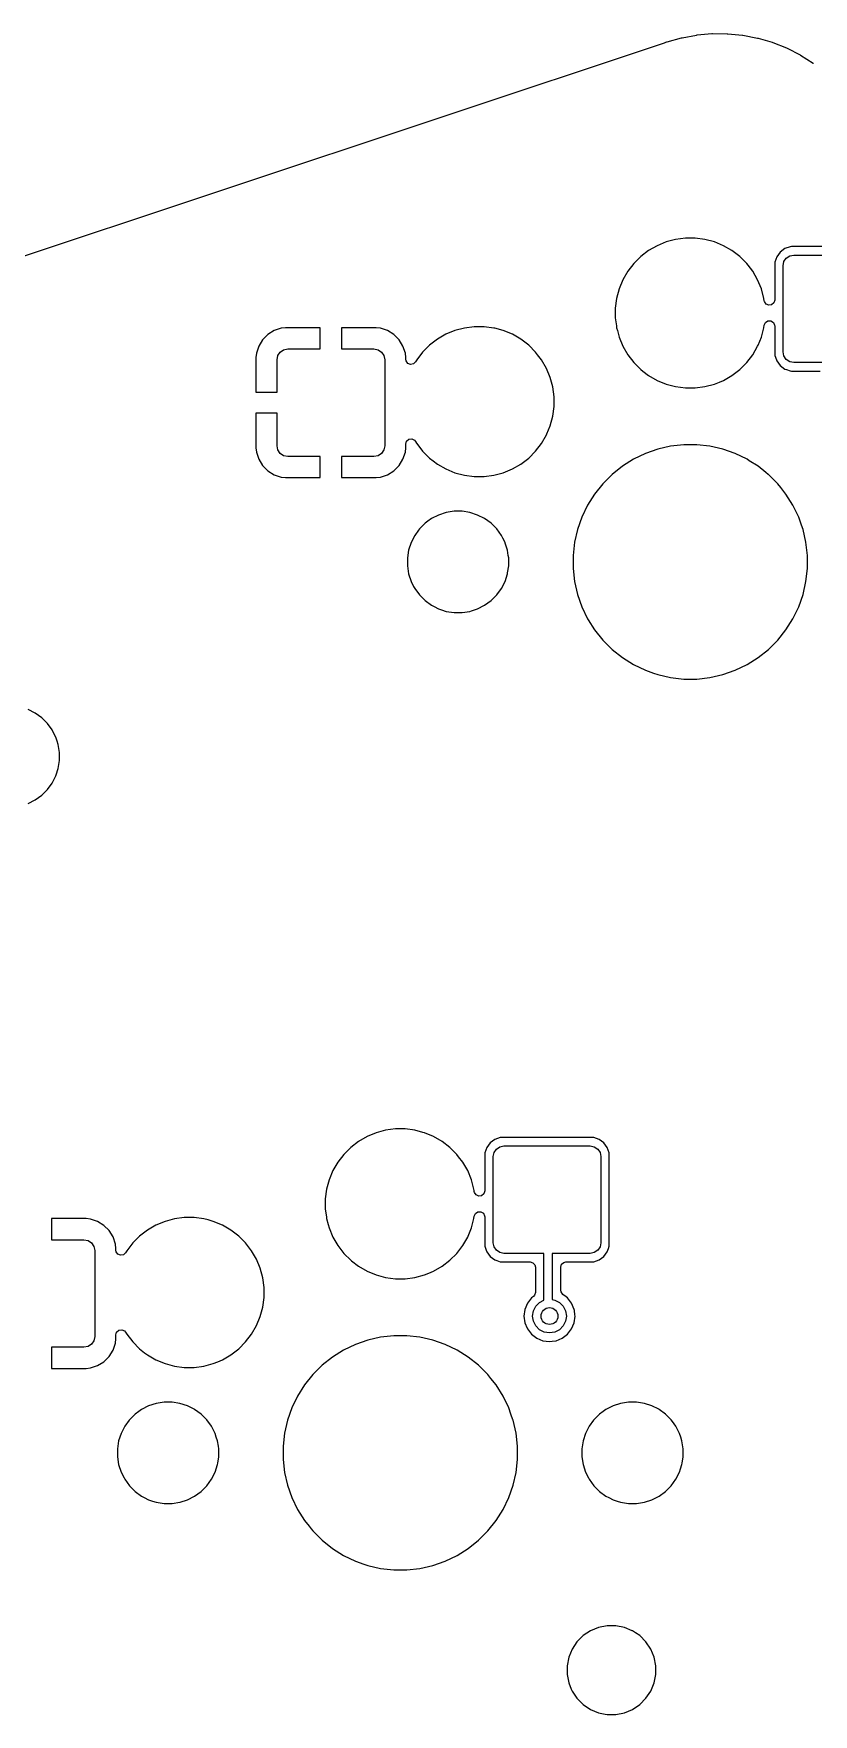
# Model space of a CAD drawing. Extents: x 51 to 261, y -150 to -32.
# Drawn here: x 180.44 to 198.91, y -72.05 to -32.21 of the extents above; entities that cross this region are included whole.
import ezdxf

# ---------------------------------------------------------------- set-up
doc = ezdxf.new("R2010")
doc.units = 0
doc.layers.add('BLACK', color=7, linetype='CONTINUOUS')

msp = doc.modelspace()

# ---------------------------------------------------------------- linework, layer by layer
at = {"layer": 'BLACK', "linetype": 'CONTINUOUS'}
for p, q in [((195.797893, -32.311111), (196.143761, -32.247454)), ((196.143761, -32.247454), (196.155164, -32.2459)), ((196.155164, -32.2459), (196.50542, -32.2147)), ((196.50542, -32.2147), (196.516957, -32.214213)), ((196.516957, -32.214213), (196.868605, -32.215736)), ((196.868605, -32.215736), (196.880099, -32.216322)), ((196.880099, -32.216322), (197.230082, -32.250555)), ((197.230082, -32.250555), (197.241484, -32.252209)), ((197.241484, -32.252209), (197.58678, -32.318858)), ((176.513513, -38.720572), (195.383748, -32.430494)), ((195.383748, -32.430494), (195.383751, -32.430494)), ((195.383751, -32.430494), (195.417164, -32.419356)), ((195.417164, -32.419356), (195.417165, -32.419357)), ((195.417165, -32.419357), (195.440016, -32.411739)), ((195.440016, -32.411739), (195.445471, -32.410061)), ((195.445471, -32.410061), (195.786683, -32.31372)), ((195.786683, -32.31372), (195.797893, -32.311111)), ((197.58678, -32.318858), (197.597966, -32.321564)), ((197.597966, -32.321564), (197.935547, -32.420047)), ((197.935547, -32.420047), (197.94645, -32.423786)), ((197.94645, -32.423786), (198.273402, -32.553248)), ((198.273402, -32.553248), (198.283916, -32.55799)), ((198.283916, -32.55799), (198.592833, -32.714986)), ((198.592833, -32.714986), (198.597384, -32.717299)), ((198.597384, -32.717299), (198.607425, -32.723005)), ((198.607425, -32.723005), (198.904713, -32.910789)), ((198.904713, -32.910789), (198.91418, -32.917405)), ((195.004121, -37.357502), (194.819482, -37.49918)), ((195.004137, -37.357491), (195.004121, -37.357502)), ((195.205685, -37.241126), (195.004137, -37.357491)), ((195.205701, -37.241118), (195.205685, -37.241126)), ((195.420714, -37.152058), (195.205701, -37.241118)), ((195.645539, -37.091816), (195.420714, -37.152058)), ((195.876279, -37.061439), (195.645539, -37.091816)), ((195.876284, -37.061438), (195.876279, -37.061439)), ((195.87629, -37.061438), (195.876284, -37.061438)), ((196.109034, -37.061438), (195.87629, -37.061438)), ((196.109039, -37.061438), (196.109034, -37.061438)), ((196.109044, -37.061439), (196.109039, -37.061438)), ((196.339784, -37.091816), (196.109044, -37.061439)), ((196.564609, -37.152058), (196.339784, -37.091816)), ((196.779622, -37.241118), (196.564609, -37.152058)), ((196.779638, -37.241126), (196.779622, -37.241118)), ((196.981186, -37.357491), (196.779638, -37.241126)), ((196.981189, -37.357493), (196.981186, -37.357491)), ((196.981194, -37.357496), (196.981189, -37.357493)), ((196.9812, -37.3575), (196.981194, -37.357496)), ((196.981202, -37.357502), (196.9812, -37.3575)), ((197.165841, -37.49918), (196.981202, -37.357502)), ((198.121937, -37.391213), (198.040398, -37.501694)), ((198.232418, -37.309674), (198.121937, -37.391213)), ((198.36202, -37.264323), (198.232418, -37.309674)), ((198.362022, -37.264323), (198.36202, -37.264323)), ((198.392794, -37.261438), (198.362022, -37.264323)), ((198.392798, -37.261438), (198.392794, -37.261438)), ((200.542526, -37.261438), (198.392798, -37.261438)), ((194.654904, -37.663758), (194.513226, -37.848397)), ((194.65491, -37.663751), (194.654904, -37.663758)), ((194.819475, -37.499186), (194.65491, -37.663751)), ((194.819482, -37.49918), (194.819475, -37.499186)), ((197.165848, -37.499186), (197.165841, -37.49918)), ((197.330413, -37.663751), (197.165848, -37.499186)), ((197.330419, -37.663758), (197.330413, -37.663751)), ((197.36203, -37.704954), (197.330419, -37.663758)), ((197.472104, -37.848406), (197.36203, -37.704954)), ((197.995047, -37.631298), (197.992162, -37.66207)), ((197.992162, -37.66207), (197.992162, -38.53014)), ((198.040398, -37.501694), (197.995047, -37.631296)), ((197.995047, -37.631296), (197.995047, -37.631298)), ((198.192662, -37.716938), (198.212073, -37.619354)), ((198.192662, -39.756938), (198.192662, -37.716938)), ((198.212073, -37.619354), (198.26735, -37.536626)), ((198.26735, -37.536626), (198.350078, -37.481349)), ((198.350078, -37.481349), (198.447662, -37.461938)), ((198.447662, -37.461938), (200.487662, -37.461938)), ((194.396842, -38.049977), (194.307782, -38.26499)), ((194.39685, -38.049961), (194.396842, -38.049977)), ((194.513215, -37.848413), (194.39685, -38.049961)), ((194.513226, -37.848397), (194.513215, -37.848413)), ((197.472108, -37.848413), (197.472104, -37.848406)), ((197.588473, -38.049961), (197.472108, -37.848413)), ((197.588481, -38.049977), (197.588473, -38.049961)), ((197.677541, -38.26499), (197.588481, -38.049977)), ((194.24754, -38.489815), (194.217163, -38.720555)), ((194.307782, -38.26499), (194.24754, -38.489815)), ((197.677544, -38.264998), (197.677541, -38.26499)), ((197.737783, -38.489812), (197.677544, -38.264998)), ((197.737783, -38.489815), (197.737783, -38.489812)), ((197.745223, -38.546325), (197.737783, -38.489815)), ((197.749185, -38.565075), (197.745223, -38.546325)), ((197.786959, -38.623853), (197.749185, -38.565075)), ((197.850515, -38.652878), (197.786959, -38.623853)), ((197.972477, -38.597179), (197.919673, -38.642934)), ((197.992162, -38.53014), (197.972477, -38.597179)), ((194.217163, -38.720555), (194.217162, -38.720572)), ((194.217162, -38.720572), (194.217162, -38.953303)), ((194.217162, -38.953303), (194.217163, -38.95332)), ((194.217163, -38.95332), (194.242231, -39.143735)), ((197.773489, -39.063653), (197.831814, -39.025182)), ((197.831814, -39.025182), (197.901678, -39.024351)), ((197.919673, -38.642934), (197.850515, -38.652878)), ((197.901678, -39.024351), (197.960902, -39.061423)), ((185.988888, -39.346188), (185.864091, -39.470985)), ((186.139104, -39.253533), (185.988888, -39.346188)), ((186.139109, -39.253531), (186.139104, -39.253533)), ((186.30664, -39.198017), (186.139109, -39.253531)), ((186.410036, -39.187454), (186.30664, -39.198017)), ((186.410052, -39.187453), (186.410036, -39.187454)), ((187.230356, -39.187453), (186.410052, -39.187453)), ((187.230356, -39.687453), (187.230356, -39.187453)), ((188.550674, -39.187453), (187.730356, -39.187453)), ((187.730356, -39.187453), (187.730356, -39.687453)), ((188.654071, -39.198017), (188.550674, -39.187453)), ((188.821602, -39.253531), (188.654071, -39.198017)), ((188.821607, -39.253533), (188.821602, -39.253531)), ((188.971823, -39.346188), (188.821607, -39.253533)), ((189.09662, -39.470985), (188.971823, -39.346188)), ((190.205685, -39.341126), (190.004137, -39.457491)), ((190.205701, -39.341118), (190.205685, -39.341126)), ((190.420714, -39.252058), (190.205701, -39.341118)), ((190.645539, -39.191816), (190.420714, -39.252058)), ((190.876279, -39.161439), (190.645539, -39.191816)), ((190.876284, -39.161438), (190.876279, -39.161439)), ((190.87629, -39.161438), (190.876284, -39.161438)), ((191.109034, -39.161438), (190.87629, -39.161438)), ((191.109039, -39.161438), (191.109034, -39.161438)), ((191.109044, -39.161439), (191.109039, -39.161438)), ((191.339784, -39.191816), (191.109044, -39.161439)), ((191.339787, -39.191816), (191.339784, -39.191816)), ((191.339788, -39.191817), (191.339787, -39.191816)), ((191.362926, -39.198017), (191.339788, -39.191817)), ((191.564609, -39.252058), (191.362926, -39.198017)), ((191.779622, -39.341118), (191.564609, -39.252058)), ((191.779638, -39.341126), (191.779622, -39.341118)), ((191.981186, -39.457491), (191.779638, -39.341126)), ((194.242231, -39.143735), (194.247541, -39.184064)), ((194.247541, -39.184064), (194.265759, -39.252056)), ((194.265759, -39.252056), (194.307782, -39.408885)), ((194.307782, -39.408885), (194.396842, -39.623898)), ((197.598719, -39.599182), (197.677541, -39.408885)), ((197.67754, -39.408885), (197.677544, -39.408878)), ((197.677541, -39.408885), (197.67754, -39.408885)), ((197.677544, -39.408878), (197.737783, -39.184064)), ((197.737783, -39.184064), (197.745223, -39.127549)), ((197.745223, -39.127549), (197.773489, -39.063653)), ((197.960902, -39.061423), (197.990681, -39.124628)), ((197.990681, -39.124628), (197.992162, -39.143735)), ((197.992162, -39.143735), (197.992162, -39.811805)), ((185.71592, -39.788737), (185.705356, -39.892134)), ((185.771434, -39.621206), (185.71592, -39.788737)), ((185.771436, -39.621201), (185.771434, -39.621206)), ((185.864091, -39.470985), (185.771436, -39.621201)), ((186.224767, -39.844869), (186.280044, -39.762141)), ((186.280044, -39.762141), (186.362772, -39.706864)), ((186.362772, -39.706864), (186.460356, -39.687453)), ((186.460356, -39.687453), (187.230356, -39.687453)), ((187.730356, -39.687453), (188.500356, -39.687453)), ((188.500356, -39.687453), (188.59794, -39.706864)), ((188.59794, -39.706864), (188.680668, -39.762141)), ((188.680668, -39.762141), (188.735945, -39.844869)), ((189.189275, -39.621201), (189.09662, -39.470985)), ((189.189277, -39.621206), (189.189275, -39.621201)), ((189.244791, -39.788737), (189.189277, -39.621206)), ((189.255354, -39.892134), (189.244791, -39.788737)), ((189.654904, -39.763758), (189.513226, -39.948397)), ((189.65491, -39.763751), (189.654904, -39.763758)), ((189.819475, -39.599186), (189.65491, -39.763751)), ((189.819482, -39.59918), (189.819475, -39.599186)), ((190.004121, -39.457502), (189.819482, -39.59918)), ((190.004137, -39.457491), (190.004121, -39.457502)), ((191.981189, -39.457493), (191.981186, -39.457491)), ((191.981194, -39.457496), (191.981189, -39.457493)), ((191.9812, -39.4575), (191.981194, -39.457496)), ((191.981202, -39.457502), (191.9812, -39.4575)), ((192.165841, -39.59918), (191.981202, -39.457502)), ((192.165848, -39.599186), (192.165841, -39.59918)), ((192.330413, -39.763751), (192.165848, -39.599186)), ((192.330419, -39.763758), (192.330413, -39.763751)), ((192.377766, -39.825462), (192.330419, -39.763758)), ((192.472104, -39.948406), (192.377766, -39.825462)), ((194.396842, -39.623898), (194.39685, -39.623914)), ((194.39685, -39.623914), (194.513215, -39.825462)), ((194.513215, -39.825462), (194.513226, -39.825478)), ((194.513226, -39.825478), (194.654904, -40.010117)), ((197.330418, -40.010119), (197.472104, -39.82547)), ((197.472104, -39.82547), (197.588477, -39.623907)), ((197.588477, -39.623907), (197.598719, -39.599182)), ((197.992162, -39.811805), (197.995047, -39.842577)), ((198.212073, -39.854522), (198.192662, -39.756938)), ((185.705356, -39.892134), (185.705356, -40.712453)), ((186.205356, -39.942453), (186.224767, -39.844869)), ((186.205356, -40.712453), (186.205356, -39.942453)), ((188.735945, -39.844869), (188.755356, -39.942453)), ((188.755356, -39.942453), (188.755356, -41.982453)), ((189.255355, -39.892149), (189.255354, -39.892134)), ((189.255355, -39.932266), (189.255355, -39.892149)), ((189.262174, -39.972821), (189.255355, -39.932266)), ((189.302702, -40.029736), (189.262174, -39.972821)), ((189.367567, -40.055704), (189.302702, -40.029736)), ((189.436174, -40.042482), (189.367567, -40.055704)), ((189.486741, -39.994267), (189.436174, -40.042482)), ((189.513212, -39.948418), (189.486741, -39.994267)), ((189.513226, -39.948397), (189.513212, -39.948418)), ((192.472108, -39.948413), (192.472104, -39.948406)), ((192.588473, -40.149961), (192.472108, -39.948413)), ((192.588481, -40.149977), (192.588473, -40.149961)), ((192.677383, -40.364609), (192.588481, -40.149977)), ((194.654904, -40.010117), (194.65491, -40.010124)), ((194.65491, -40.010124), (194.819475, -40.174689)), ((194.819475, -40.174689), (194.819482, -40.174695)), ((194.819482, -40.174695), (194.87082, -40.214088)), ((194.87082, -40.214088), (195.00413, -40.31638)), ((196.981194, -40.31638), (197.165843, -40.174694)), ((197.165843, -40.174694), (197.330418, -40.010119)), ((197.995047, -39.842577), (197.995047, -39.842579)), ((197.995047, -39.842579), (198.032083, -39.948418)), ((198.032083, -39.948418), (198.040399, -39.972183)), ((198.040399, -39.972183), (198.121937, -40.082663)), ((198.121937, -40.082663), (198.232417, -40.164201)), ((198.26735, -39.93725), (198.212073, -39.854522)), ((198.232417, -40.164201), (198.275619, -40.179318)), ((198.350078, -39.992527), (198.26735, -39.93725)), ((198.275619, -40.179318), (198.362021, -40.209552)), ((198.447662, -40.011938), (198.350078, -39.992527)), ((198.362021, -40.209552), (198.392794, -40.212438)), ((198.392794, -40.212438), (198.392798, -40.212438)), ((198.392798, -40.212438), (199.068162, -40.212438)), ((199.392662, -40.011938), (198.447662, -40.011938)), ((192.677544, -40.364998), (192.677383, -40.364609)), ((192.737783, -40.589812), (192.677544, -40.364998)), ((192.768162, -40.820566), (192.737783, -40.589812)), ((195.00413, -40.31638), (195.004137, -40.316384)), ((195.004137, -40.316384), (195.205685, -40.432749)), ((195.205685, -40.432749), (195.205701, -40.432757)), ((195.205701, -40.432757), (195.420714, -40.521817)), ((195.420714, -40.521817), (195.420716, -40.521817)), ((195.420716, -40.521817), (195.420722, -40.52182)), ((195.420722, -40.52182), (195.645536, -40.582059)), ((195.645536, -40.582059), (195.87629, -40.612438)), ((195.87629, -40.612438), (195.876297, -40.612438)), ((195.876297, -40.612438), (196.109027, -40.612438)), ((196.109027, -40.612438), (196.109034, -40.612438)), ((196.109034, -40.612438), (196.339788, -40.582059)), ((196.339788, -40.582059), (196.564602, -40.52182)), ((196.564602, -40.52182), (196.68213, -40.473139)), ((196.68213, -40.473139), (196.779622, -40.432757)), ((196.779622, -40.432757), (196.779625, -40.432755)), ((196.779625, -40.432755), (196.779631, -40.432753)), ((196.779631, -40.432753), (196.981194, -40.31638)), ((185.705356, -40.712453), (186.205356, -40.712453)), ((192.768162, -41.05331), (192.768162, -40.820566)), ((186.205356, -41.212453), (185.705357, -41.212453)), ((185.705357, -41.212453), (185.705357, -42.032771)), ((186.205356, -41.982453), (186.205356, -41.212453)), ((192.677544, -41.508878), (192.737783, -41.284064)), ((192.737783, -41.284064), (192.768162, -41.05331)), ((189.275039, -41.874572), (189.327842, -41.828816)), ((189.327842, -41.828816), (189.397001, -41.818872)), ((189.397001, -41.818872), (189.460557, -41.847896)), ((192.472104, -41.92547), (192.588477, -41.723907)), ((192.588477, -41.723907), (192.597021, -41.703281)), ((192.597021, -41.703281), (192.677541, -41.508885)), ((192.67754, -41.508885), (192.677544, -41.508878)), ((192.677541, -41.508885), (192.67754, -41.508885)), ((185.705357, -42.032771), (185.71592, -42.136168)), ((185.71592, -42.136168), (185.771434, -42.303699)), ((186.224767, -42.080037), (186.205356, -41.982453)), ((186.280044, -42.162765), (186.224767, -42.080037)), ((186.362772, -42.218042), (186.280044, -42.162765)), ((186.460356, -42.237453), (186.362772, -42.218042)), ((188.59794, -42.218042), (188.500356, -42.237453)), ((188.680668, -42.162765), (188.59794, -42.218042)), ((188.735945, -42.080037), (188.680668, -42.162765)), ((188.755356, -41.982453), (188.735945, -42.080037)), ((189.189277, -42.303699), (189.244791, -42.136168)), ((189.244791, -42.136168), (189.255355, -42.032771)), ((189.255355, -41.941611), (189.275039, -41.874572)), ((189.255355, -42.032771), (189.255355, -41.941611)), ((189.460557, -41.847896), (189.486741, -41.879609)), ((189.486741, -41.879609), (189.510591, -41.920917)), ((189.510591, -41.920917), (189.51322, -41.92547)), ((189.51322, -41.92547), (189.513225, -41.925476)), ((189.513225, -41.925476), (189.513226, -41.925478)), ((189.513226, -41.925478), (189.654904, -42.110117)), ((189.654904, -42.110117), (189.65491, -42.110124)), ((189.65491, -42.110124), (189.819475, -42.274689)), ((192.165843, -42.274694), (192.330418, -42.110119)), ((192.330418, -42.110119), (192.472104, -41.92547)), ((194.928847, -42.168671), (194.647987, -42.303926)), ((195.223082, -42.065713), (194.928847, -42.168671)), ((195.223094, -42.065709), (195.223082, -42.065713)), ((195.527012, -41.996342), (195.223094, -42.065709)), ((195.527028, -41.99634), (195.527012, -41.996342)), ((195.836789, -41.961438), (195.527028, -41.99634)), ((195.836793, -41.961438), (195.836789, -41.961438)), ((196.148531, -41.961438), (195.836793, -41.961438)), ((196.148535, -41.961438), (196.148531, -41.961438)), ((196.458295, -41.99634), (196.148535, -41.961438)), ((196.458311, -41.996342), (196.458295, -41.99634)), ((196.762229, -42.065709), (196.458311, -41.996342)), ((196.762241, -42.065713), (196.762229, -42.065709)), ((197.056476, -42.168671), (196.762241, -42.065713)), ((197.337336, -42.303926), (197.056476, -42.168671)), ((185.771434, -42.303699), (185.771436, -42.303704)), ((185.771436, -42.303704), (185.864091, -42.45392)), ((185.864091, -42.45392), (185.988888, -42.578717)), ((185.988888, -42.578717), (186.139104, -42.671372)), ((187.230356, -42.237453), (186.460356, -42.237453)), ((187.230356, -42.737451), (187.230356, -42.237453)), ((188.500356, -42.237453), (187.730356, -42.237453)), ((187.730356, -42.237453), (187.730356, -42.737452)), ((188.821607, -42.671372), (188.971823, -42.578717)), ((188.971823, -42.578717), (189.09662, -42.45392)), ((189.09662, -42.45392), (189.189275, -42.303704)), ((189.189275, -42.303704), (189.189277, -42.303699)), ((189.819475, -42.274689), (189.819482, -42.274695)), ((189.819482, -42.274695), (189.899951, -42.336441)), ((189.899951, -42.336441), (190.00413, -42.41638)), ((190.00413, -42.41638), (190.004137, -42.416384)), ((190.004137, -42.416384), (190.205685, -42.532749)), ((190.205685, -42.532749), (190.205701, -42.532757)), ((190.205701, -42.532757), (190.420714, -42.621817)), ((190.420714, -42.621817), (190.420716, -42.621817)), ((190.420716, -42.621817), (190.420722, -42.62182)), ((190.420722, -42.62182), (190.645536, -42.682059)), ((191.339788, -42.682059), (191.564602, -42.62182)), ((191.564602, -42.62182), (191.674537, -42.576284)), ((191.674537, -42.576284), (191.779622, -42.532757)), ((191.779622, -42.532757), (191.779625, -42.532755)), ((191.779625, -42.532755), (191.779631, -42.532753)), ((191.779631, -42.532753), (191.981194, -42.41638)), ((191.981194, -42.41638), (192.165843, -42.274694)), ((194.38403, -42.469781), (194.140303, -42.664146)), ((194.647987, -42.303926), (194.38403, -42.469781)), ((197.389083, -42.336441), (197.337336, -42.303926)), ((197.601295, -42.469782), (197.389083, -42.336441)), ((197.783123, -42.614785), (197.601295, -42.469782)), ((197.841349, -42.661219), (197.783123, -42.614785)), ((186.139104, -42.671372), (186.139109, -42.671374)), ((186.139109, -42.671374), (186.30664, -42.726888)), ((186.30664, -42.726888), (186.410043, -42.737452)), ((186.410043, -42.737452), (187.230355, -42.737452)), ((187.230355, -42.737452), (187.230356, -42.737451)), ((187.730356, -42.737452), (188.55066, -42.737452)), ((188.55066, -42.737452), (188.550674, -42.737451)), ((188.550674, -42.737451), (188.654071, -42.726888)), ((188.654071, -42.726888), (188.821602, -42.671374)), ((188.821602, -42.671374), (188.821607, -42.671372)), ((190.645536, -42.682059), (190.87629, -42.712438)), ((190.87629, -42.712438), (190.876297, -42.712438)), ((190.876297, -42.712438), (191.109027, -42.712438)), ((191.109027, -42.712438), (191.109034, -42.712438)), ((191.109034, -42.712438), (191.339788, -42.682059)), ((193.91987, -42.884579), (193.725505, -43.128306)), ((194.140303, -42.664146), (193.91987, -42.884579)), ((197.845021, -42.664147), (197.841349, -42.661219)), ((198.065453, -42.884579), (197.845021, -42.664147)), ((198.136812, -42.97406), (198.065453, -42.884579)), ((198.259818, -43.128305), (198.136812, -42.97406)), ((193.55965, -43.392263), (193.424395, -43.673123)), ((193.725505, -43.128306), (193.55965, -43.392263)), ((198.425672, -43.392261), (198.259818, -43.128305)), ((198.56093, -43.673127), (198.425672, -43.392261)), ((189.710586, -43.82125), (189.576974, -43.954862)), ((189.710587, -43.82125), (189.710586, -43.82125)), ((189.710589, -43.821248), (189.710587, -43.82125)), ((189.777437, -43.77268), (189.710589, -43.821248)), ((189.863462, -43.710178), (189.777437, -43.77268)), ((190.031825, -43.624392), (189.863462, -43.710178)), ((190.211543, -43.565997), (190.031825, -43.624392)), ((190.398176, -43.536438), (190.211543, -43.565997)), ((190.398181, -43.536438), (190.398176, -43.536438)), ((190.587143, -43.536438), (190.398181, -43.536438)), ((190.587148, -43.536438), (190.587143, -43.536438)), ((190.77378, -43.565997), (190.587148, -43.536438)), ((190.953498, -43.624392), (190.77378, -43.565997)), ((191.121861, -43.710178), (190.953498, -43.624392)), ((191.274735, -43.821248), (191.121861, -43.710178)), ((191.408352, -43.954865), (191.274735, -43.821248)), ((193.424395, -43.673123), (193.321437, -43.967358)), ((198.619946, -43.841786), (198.56093, -43.673127)), ((189.465902, -44.107738), (189.380116, -44.276101)), ((189.557987, -43.980996), (189.465902, -44.107738)), ((189.576972, -43.954865), (189.557987, -43.980996)), ((189.576974, -43.954863), (189.576972, -43.954865)), ((189.576974, -43.954862), (189.576974, -43.954863)), ((191.519422, -44.107739), (191.408352, -43.954865)), ((191.554095, -44.175788), (191.519422, -44.107739)), ((191.605207, -44.276101), (191.554095, -44.175788)), ((193.321433, -43.96737), (193.252066, -44.271288)), ((193.321437, -43.967358), (193.321433, -43.96737)), ((198.649226, -43.925464), (198.619946, -43.841786)), ((198.66389, -43.96737), (198.649226, -43.925464)), ((198.733258, -44.271292), (198.66389, -43.96737)), ((189.321721, -44.455819), (189.292162, -44.642451)), ((189.380116, -44.276101), (189.321721, -44.455819)), ((191.605207, -44.276103), (191.605207, -44.276101)), ((191.605209, -44.276106), (191.605207, -44.276103)), ((191.610776, -44.293239), (191.605209, -44.276106)), ((191.663602, -44.455819), (191.610776, -44.293239)), ((191.683439, -44.581064), (191.663602, -44.455819)), ((191.693162, -44.642451), (191.683439, -44.581064)), ((193.252064, -44.271304), (193.217162, -44.581064)), ((193.217162, -44.581064), (193.217162, -44.892811)), ((193.252066, -44.271288), (193.252064, -44.271304)), ((198.768162, -44.581069), (198.733258, -44.271292)), ((198.768162, -44.642451), (198.768162, -44.581069)), ((189.292162, -44.642451), (189.292162, -44.831424)), ((189.292162, -44.831424), (189.321721, -45.018056)), ((191.663602, -45.018056), (191.667119, -44.995852)), ((191.667119, -44.995852), (191.693162, -44.831424)), ((191.693162, -44.831424), (191.693162, -44.642451)), ((193.217162, -44.892811), (193.252064, -45.202571)), ((198.733258, -45.202584), (198.768162, -44.892807)), ((198.768162, -44.892807), (198.768162, -44.642451)), ((189.321721, -45.018056), (189.380116, -45.197774)), ((189.380116, -45.197774), (189.439941, -45.315186)), ((189.439941, -45.315186), (189.465902, -45.366137)), ((189.465902, -45.366137), (189.576972, -45.519011)), ((191.408352, -45.519011), (191.519422, -45.366137)), ((191.519422, -45.366137), (191.605209, -45.19777)), ((191.605209, -45.19777), (191.663602, -45.018056)), ((193.252064, -45.202571), (193.252066, -45.202587)), ((193.252066, -45.202587), (193.321433, -45.506505)), ((198.66389, -45.506506), (198.733258, -45.202584)), ((189.576972, -45.519011), (189.710589, -45.652628)), ((189.710589, -45.652628), (189.863463, -45.763698)), ((189.863463, -45.763698), (189.923645, -45.794362)), ((189.923645, -45.794362), (190.031825, -45.849483)), ((190.953494, -45.849485), (191.121861, -45.763698)), ((191.121861, -45.763698), (191.274735, -45.652628)), ((191.274735, -45.652628), (191.408352, -45.519011)), ((193.321433, -45.506505), (193.321437, -45.506517)), ((193.321437, -45.506517), (193.424395, -45.800752)), ((193.424395, -45.800752), (193.55965, -46.081612)), ((198.425672, -46.081615), (198.56093, -45.800749)), ((198.56093, -45.800749), (198.66389, -45.506506)), ((190.031825, -45.849483), (190.031827, -45.849483)), ((190.031827, -45.849483), (190.03183, -45.849485)), ((190.03183, -45.849485), (190.101167, -45.872014)), ((190.101167, -45.872014), (190.211543, -45.907878)), ((190.211543, -45.907878), (190.398176, -45.937438)), ((190.398176, -45.937438), (190.398181, -45.937438)), ((190.398181, -45.937438), (190.587148, -45.937438)), ((190.587148, -45.937438), (190.77378, -45.907878)), ((190.77378, -45.907878), (190.812472, -45.895306)), ((190.812472, -45.895306), (190.953494, -45.849485)), ((193.55965, -46.081612), (193.57763, -46.110227)), ((193.57763, -46.110227), (193.725506, -46.345571)), ((198.259818, -46.345571), (198.425672, -46.081615)), ((193.725506, -46.345571), (193.919871, -46.589297)), ((193.919871, -46.589297), (194.140303, -46.809729)), ((197.845021, -46.809729), (198.065453, -46.589297)), ((198.065453, -46.589297), (198.259818, -46.345571)), ((194.140303, -46.809729), (194.384029, -47.004094)), ((194.384029, -47.004094), (194.647985, -47.169948)), ((197.337339, -47.169948), (197.601295, -47.004094)), ((197.601295, -47.004094), (197.845021, -46.809729)), ((194.647985, -47.169948), (194.928851, -47.305206)), ((194.928851, -47.305206), (195.120589, -47.372298)), ((195.120589, -47.372298), (195.223082, -47.408162)), ((196.76223, -47.408166), (197.056473, -47.305206)), ((197.056473, -47.305206), (197.337339, -47.169948)), ((195.223082, -47.408162), (195.223094, -47.408166)), ((195.223094, -47.408166), (195.527016, -47.477534)), ((195.527016, -47.477534), (195.836788, -47.512437)), ((195.836788, -47.512437), (195.836789, -47.512438)), ((195.836789, -47.512438), (195.836793, -47.512438)), ((195.836793, -47.512438), (196.148535, -47.512438)), ((196.148535, -47.512437), (196.458308, -47.477534)), ((196.148535, -47.512438), (196.148535, -47.512437)), ((196.458308, -47.477534), (196.76223, -47.408166)), ((180.481209, -48.32142), (180.312846, -48.235634)), ((180.634083, -48.43249), (180.481209, -48.32142)), ((180.7677, -48.566107), (180.634083, -48.43249)), ((180.87877, -48.718981), (180.7677, -48.566107)), ((180.895582, -48.751977), (180.87877, -48.718981)), ((180.964555, -48.887343), (180.895582, -48.751977)), ((180.964555, -48.887345), (180.964555, -48.887343)), ((180.964557, -48.887348), (180.964555, -48.887345)), ((180.995856, -48.983677), (180.964557, -48.887348)), ((181.02295, -49.067061), (180.995856, -48.983677)), ((181.05251, -49.253693), (181.02295, -49.067061)), ((181.05251, -49.442666), (181.05251, -49.253693)), ((180.964557, -49.809012), (180.972857, -49.783468)), ((180.972857, -49.783468), (181.02295, -49.629298)), ((181.02295, -49.629298), (181.05251, -49.442666)), ((180.634083, -50.26387), (180.7677, -50.130253)), ((180.7677, -50.130253), (180.87877, -49.977379)), ((180.87877, -49.977379), (180.964557, -49.809012)), ((180.312842, -50.460727), (180.481209, -50.37494)), ((180.481209, -50.37494), (180.634083, -50.26387)), ((188.13666, -58.472089), (187.952021, -58.613767)), ((188.136676, -58.472078), (188.13666, -58.472089)), ((188.338224, -58.355713), (188.136676, -58.472078)), ((188.33824, -58.355705), (188.338224, -58.355713)), ((188.553253, -58.266645), (188.33824, -58.355705)), ((188.778078, -58.206403), (188.553253, -58.266645)), ((189.008818, -58.176026), (188.778078, -58.206403)), ((189.008823, -58.176025), (189.008818, -58.176026)), ((189.008829, -58.176025), (189.008823, -58.176025)), ((189.241573, -58.176025), (189.008829, -58.176025)), ((189.241578, -58.176025), (189.241573, -58.176025)), ((189.241583, -58.176026), (189.241578, -58.176025)), ((189.472323, -58.206403), (189.241583, -58.176026)), ((189.472326, -58.206403), (189.472323, -58.206403)), ((189.472327, -58.206404), (189.472326, -58.206403)), ((189.663037, -58.257505), (189.472327, -58.206404)), ((189.697148, -58.266645), (189.663037, -58.257505)), ((189.912161, -58.355705), (189.697148, -58.266645)), ((189.912177, -58.355713), (189.912161, -58.355705)), ((190.113725, -58.472078), (189.912177, -58.355713)), ((190.113728, -58.47208), (190.113725, -58.472078)), ((190.113733, -58.472083), (190.113728, -58.47208)), ((190.113739, -58.472087), (190.113733, -58.472083)), ((190.113741, -58.472089), (190.113739, -58.472087)), ((190.29838, -58.613767), (190.113741, -58.472089)), ((191.254476, -58.5058), (191.172937, -58.616281)), ((191.364957, -58.424261), (191.254476, -58.5058)), ((191.494559, -58.37891), (191.364957, -58.424261)), ((191.494561, -58.37891), (191.494559, -58.37891)), ((191.525333, -58.376025), (191.494561, -58.37891)), ((191.525337, -58.376025), (191.525333, -58.376025)), ((193.675065, -58.376025), (191.525337, -58.376025)), ((193.675069, -58.376025), (193.675065, -58.376025)), ((193.705841, -58.37891), (193.675069, -58.376025)), ((193.835444, -58.424261), (193.705841, -58.37891)), ((193.835446, -58.424262), (193.835444, -58.424261)), ((193.945926, -58.5058), (193.835446, -58.424262)), ((194.027464, -58.61628), (193.945926, -58.5058)), ((187.787443, -58.778345), (187.645765, -58.962984)), ((187.787449, -58.778338), (187.787443, -58.778345)), ((187.952014, -58.613773), (187.787449, -58.778338)), ((187.952021, -58.613767), (187.952014, -58.613773)), ((190.298387, -58.613773), (190.29838, -58.613767)), ((190.462952, -58.778338), (190.298387, -58.613773)), ((190.462958, -58.778345), (190.462952, -58.778338)), ((190.504892, -58.832995), (190.462958, -58.778345)), ((190.604643, -58.962993), (190.504892, -58.832995)), ((191.127586, -58.745885), (191.124701, -58.776657)), ((191.124701, -58.776657), (191.124701, -59.644727)), ((191.172937, -58.616281), (191.127586, -58.745883)), ((191.127586, -58.745883), (191.127586, -58.745885)), ((191.325201, -58.831525), (191.344612, -58.733941)), ((191.325201, -60.871525), (191.325201, -58.831525)), ((191.344612, -58.733941), (191.399889, -58.651213)), ((191.399889, -58.651213), (191.482617, -58.595936)), ((191.482617, -58.595936), (191.580201, -58.576525)), ((191.580201, -58.576525), (193.620201, -58.576525)), ((193.620201, -58.576525), (193.717785, -58.595936)), ((193.717785, -58.595936), (193.800513, -58.651213)), ((193.800513, -58.651213), (193.85579, -58.733941)), ((193.85579, -58.733941), (193.875201, -58.831525)), ((193.875201, -58.831525), (193.875201, -60.871525)), ((194.027464, -58.616281), (194.027464, -58.61628)), ((194.072815, -58.745883), (194.027464, -58.616281)), ((194.072815, -58.745885), (194.072815, -58.745883)), ((194.075701, -58.776657), (194.072815, -58.745885)), ((194.075701, -60.926392), (194.075701, -58.776657)), ((187.529381, -59.164564), (187.440321, -59.379577)), ((187.529389, -59.164548), (187.529381, -59.164564)), ((187.645754, -58.963), (187.529389, -59.164548)), ((187.645765, -58.962984), (187.645754, -58.963)), ((190.604647, -58.963), (190.604643, -58.962993)), ((190.721012, -59.164548), (190.604647, -58.963)), ((190.72102, -59.164564), (190.721012, -59.164548)), ((190.81008, -59.379577), (190.72102, -59.164564)), ((187.380079, -59.604402), (187.349702, -59.835142)), ((187.440321, -59.379577), (187.380079, -59.604402)), ((190.810083, -59.379585), (190.81008, -59.379577)), ((190.870322, -59.604399), (190.810083, -59.379585)), ((190.874527, -59.636337), (190.870322, -59.604399)), ((190.877762, -59.660912), (190.874527, -59.636337)), ((190.881724, -59.679662), (190.877762, -59.660912)), ((190.919498, -59.73844), (190.881724, -59.679662)), ((190.983054, -59.767465), (190.919498, -59.73844)), ((191.105016, -59.711766), (191.052212, -59.757521)), ((191.124701, -59.644727), (191.105016, -59.711766)), ((187.349702, -59.835142), (187.349701, -59.835159)), ((187.349701, -59.835159), (187.349701, -60.06789)), ((187.349701, -60.06789), (187.349702, -60.067907)), ((187.349702, -60.067907), (187.376314, -60.270052)), ((190.906028, -60.17824), (190.964353, -60.139769)), ((190.964353, -60.139769), (191.034217, -60.138938)), ((191.052212, -59.757521), (190.983054, -59.767465)), ((191.034217, -60.138938), (191.093441, -60.17601)), ((181.683213, -60.30204), (180.862895, -60.30204)), ((180.862895, -60.30204), (180.862895, -60.80204)), ((181.78661, -60.312604), (181.683213, -60.30204)), ((181.954141, -60.368118), (181.78661, -60.312604)), ((181.954146, -60.36812), (181.954141, -60.368118)), ((182.104362, -60.460775), (181.954146, -60.36812)), ((182.229159, -60.585572), (182.104362, -60.460775)), ((183.338224, -60.455713), (183.136676, -60.572078)), ((183.33824, -60.455705), (183.338224, -60.455713)), ((183.553253, -60.366645), (183.33824, -60.455705)), ((183.778078, -60.306403), (183.553253, -60.366645)), ((184.008818, -60.276026), (183.778078, -60.306403)), ((184.008823, -60.276025), (184.008818, -60.276026)), ((184.008829, -60.276025), (184.008823, -60.276025)), ((184.241573, -60.276025), (184.008829, -60.276025)), ((184.241578, -60.276025), (184.241573, -60.276025)), ((184.241583, -60.276026), (184.241578, -60.276025)), ((184.472323, -60.306403), (184.241583, -60.276026)), ((184.472326, -60.306403), (184.472323, -60.306403)), ((184.472327, -60.306404), (184.472326, -60.306403)), ((184.571576, -60.332998), (184.472327, -60.306404)), ((184.697148, -60.366645), (184.571576, -60.332998)), ((184.912161, -60.455705), (184.697148, -60.366645)), ((184.912177, -60.455713), (184.912161, -60.455705)), ((185.113725, -60.572078), (184.912177, -60.455713)), ((187.376314, -60.270052), (187.38008, -60.298651)), ((187.38008, -60.298651), (187.417289, -60.437518)), ((187.417289, -60.437518), (187.440321, -60.523472)), ((187.440321, -60.523472), (187.529381, -60.738485)), ((190.731258, -60.713769), (190.81008, -60.523472)), ((190.810079, -60.523472), (190.810083, -60.523465)), ((190.81008, -60.523472), (190.810079, -60.523472)), ((190.810083, -60.523465), (190.870322, -60.298651)), ((190.870322, -60.298651), (190.877762, -60.242136)), ((190.877762, -60.242136), (190.906028, -60.17824)), ((191.093441, -60.17601), (191.12322, -60.239215)), ((191.12322, -60.239215), (191.124701, -60.258322)), ((191.124701, -60.258322), (191.124701, -60.926392)), ((180.862895, -60.80204), (181.632895, -60.80204)), ((181.632895, -60.80204), (181.730479, -60.821451)), ((181.730479, -60.821451), (181.813207, -60.876728)), ((181.813207, -60.876728), (181.868484, -60.959456)), ((182.321814, -60.735788), (182.229159, -60.585572)), ((182.321816, -60.735793), (182.321814, -60.735788)), ((182.37733, -60.903324), (182.321816, -60.735793)), ((182.387893, -61.006721), (182.37733, -60.903324)), ((182.787443, -60.878345), (182.645765, -61.062984)), ((182.787449, -60.878338), (182.787443, -60.878345)), ((182.952014, -60.713773), (182.787449, -60.878338)), ((182.952021, -60.713767), (182.952014, -60.713773)), ((183.13666, -60.572089), (182.952021, -60.713767)), ((183.136676, -60.572078), (183.13666, -60.572089)), ((185.113728, -60.57208), (185.113725, -60.572078)), ((185.113733, -60.572083), (185.113728, -60.57208)), ((185.113739, -60.572087), (185.113733, -60.572083)), ((185.113741, -60.572089), (185.113739, -60.572087)), ((185.29838, -60.713767), (185.113741, -60.572089)), ((185.298387, -60.713773), (185.29838, -60.713767)), ((185.462952, -60.878338), (185.298387, -60.713773)), ((185.462958, -60.878345), (185.462952, -60.878338)), ((185.510305, -60.940049), (185.462958, -60.878345)), ((185.604643, -61.062993), (185.510305, -60.940049)), ((187.529381, -60.738485), (187.529389, -60.738501)), ((187.529389, -60.738501), (187.645754, -60.940049)), ((187.645754, -60.940049), (187.645765, -60.940065)), ((187.645765, -60.940065), (187.787443, -61.124704)), ((190.462957, -61.124706), (190.604643, -60.940057)), ((190.604643, -60.940057), (190.721016, -60.738494)), ((190.721016, -60.738494), (190.731258, -60.713769)), ((191.124701, -60.926392), (191.127586, -60.957164)), ((191.344612, -60.969109), (191.325201, -60.871525)), ((193.875201, -60.871525), (193.85579, -60.969109)), ((194.072815, -60.957164), (194.075701, -60.926392)), ((181.868484, -60.959456), (181.887895, -61.05704)), ((181.887895, -61.05704), (181.887895, -63.09704)), ((182.387894, -61.006736), (182.387893, -61.006721)), ((182.387894, -61.046853), (182.387894, -61.006736)), ((182.394713, -61.087408), (182.387894, -61.046853)), ((182.435241, -61.144323), (182.394713, -61.087408)), ((182.500106, -61.170291), (182.435241, -61.144323)), ((182.568713, -61.157069), (182.500106, -61.170291)), ((182.61928, -61.108854), (182.568713, -61.157069)), ((182.645751, -61.063005), (182.61928, -61.108854)), ((182.645765, -61.062984), (182.645751, -61.063005)), ((185.604647, -61.063), (185.604643, -61.062993)), ((185.721012, -61.264548), (185.604647, -61.063)), ((185.72102, -61.264564), (185.721012, -61.264548)), ((185.809354, -61.477824), (185.72102, -61.264564)), ((187.787443, -61.124704), (187.787449, -61.124711)), ((187.787449, -61.124711), (187.952014, -61.289276)), ((187.952014, -61.289276), (187.952021, -61.289282)), ((187.952021, -61.289282), (187.96782, -61.301405)), ((187.96782, -61.301405), (188.136669, -61.430967)), ((190.113733, -61.430967), (190.298382, -61.289281)), ((190.298382, -61.289281), (190.462957, -61.124706)), ((191.127586, -60.957164), (191.127586, -60.957166)), ((191.127586, -60.957166), (191.167482, -61.071179)), ((191.167482, -61.071179), (191.172938, -61.08677)), ((191.172938, -61.08677), (191.254476, -61.19725)), ((191.254476, -61.19725), (191.364956, -61.278788)), ((191.399889, -61.051837), (191.344612, -60.969109)), ((191.364956, -61.278788), (191.408158, -61.293905)), ((191.482617, -61.107114), (191.399889, -61.051837)), ((191.408158, -61.293905), (191.49456, -61.324139)), ((191.580201, -61.126525), (191.482617, -61.107114)), ((191.49456, -61.324139), (191.525333, -61.327025)), ((191.525333, -61.327025), (191.525337, -61.327025)), ((191.525337, -61.327025), (192.200701, -61.327025)), ((192.525201, -61.126525), (191.580201, -61.126525)), ((192.200701, -61.327025), (192.26774, -61.34671)), ((192.26774, -61.34671), (192.313495, -61.399514)), ((192.525201, -62.23577), (192.525201, -61.126525)), ((193.620201, -61.126525), (192.725201, -61.126525)), ((192.725201, -61.126525), (192.725201, -62.221484)), ((192.945386, -61.383986), (192.99819, -61.338231)), ((192.99819, -61.338231), (193.049701, -61.327025)), ((193.049701, -61.327025), (193.675069, -61.327025)), ((193.717785, -61.107114), (193.620201, -61.126525)), ((193.675069, -61.327025), (193.70584, -61.324139)), ((193.70584, -61.324139), (193.705842, -61.324139)), ((193.705842, -61.324139), (193.77081, -61.301405)), ((193.800513, -61.051837), (193.717785, -61.107114)), ((193.77081, -61.301405), (193.835446, -61.278788)), ((193.85579, -60.969109), (193.800513, -61.051837)), ((193.835446, -61.278788), (193.945926, -61.19725)), ((193.945926, -61.19725), (194.027464, -61.08677)), ((194.027464, -61.08677), (194.055474, -61.006721)), ((194.055474, -61.006721), (194.072815, -60.957166)), ((194.072815, -60.957166), (194.072815, -60.957164)), ((185.810083, -61.479585), (185.809354, -61.477824)), ((185.870322, -61.704399), (185.810083, -61.479585)), ((185.900701, -61.935153), (185.870322, -61.704399)), ((188.136669, -61.430967), (188.136676, -61.430971)), ((188.136676, -61.430971), (188.338224, -61.547336)), ((188.338224, -61.547336), (188.33824, -61.547344)), ((188.33824, -61.547344), (188.553253, -61.636404)), ((188.553253, -61.636404), (188.553255, -61.636404)), ((188.553255, -61.636404), (188.553261, -61.636407)), ((188.553261, -61.636407), (188.778075, -61.696646)), ((188.778075, -61.696646), (189.008829, -61.727025)), ((189.008829, -61.727025), (189.008836, -61.727025)), ((189.008836, -61.727025), (189.241566, -61.727025)), ((189.241566, -61.727025), (189.241573, -61.727025)), ((189.241573, -61.727025), (189.472327, -61.696646)), ((189.472327, -61.696646), (189.697141, -61.636407)), ((189.697141, -61.636407), (189.803896, -61.592188)), ((189.803896, -61.592188), (189.912161, -61.547344)), ((189.912161, -61.547344), (189.912164, -61.547342)), ((189.912164, -61.547342), (189.91217, -61.54734)), ((189.91217, -61.54734), (190.113733, -61.430967)), ((192.313495, -61.399514), (192.324701, -61.451025)), ((192.324701, -61.451025), (192.324701, -62.049451)), ((192.925701, -61.451025), (192.945386, -61.383986)), ((192.925701, -61.997582), (192.925701, -61.451025)), ((185.900701, -62.167897), (185.900701, -61.935153)), ((192.305016, -62.11649), (192.276189, -62.147825)), ((192.324701, -62.049451), (192.305016, -62.11649)), ((192.933012, -62.039529), (192.925701, -61.997582)), ((192.974214, -62.095957), (192.933012, -62.039529)), ((193.055482, -62.158317), (192.974214, -62.095957)), ((185.810083, -62.623465), (185.870322, -62.398651)), ((185.870322, -62.398651), (185.900701, -62.167897)), ((192.073955, -62.454239), (192.053318, -62.610998)), ((192.073956, -62.454237), (192.073955, -62.454239)), ((192.134463, -62.30816), (192.073956, -62.454237)), ((192.161349, -62.273122), (192.134463, -62.30816)), ((192.230718, -62.182718), (192.161349, -62.273122)), ((192.230719, -62.182716), (192.230718, -62.182718)), ((192.230721, -62.182715), (192.230719, -62.182716)), ((192.276189, -62.147825), (192.230721, -62.182715)), ((192.259, -62.611), (192.278577, -62.487393)), ((192.278577, -62.487393), (192.335393, -62.375886)), ((192.335393, -62.375886), (192.423886, -62.287393)), ((192.423886, -62.287393), (192.525201, -62.23577)), ((192.725201, -62.221484), (192.782607, -62.230577)), ((192.782607, -62.230577), (192.894114, -62.287393)), ((192.894114, -62.287393), (192.982607, -62.375886)), ((192.982607, -62.375886), (193.039423, -62.487393)), ((193.039423, -62.487393), (193.059, -62.611)), ((193.087282, -62.182718), (193.055482, -62.158317)), ((193.183536, -62.308159), (193.087282, -62.182718)), ((193.244044, -62.454238), (193.183536, -62.308159)), ((193.247438, -62.48002), (193.244044, -62.454238)), ((193.260799, -62.581509), (193.247438, -62.48002)), ((182.407578, -62.989159), (182.460381, -62.943403)), ((182.460381, -62.943403), (182.52954, -62.933459)), ((182.52954, -62.933459), (182.593096, -62.962483)), ((185.604643, -63.040057), (185.721016, -62.838494)), ((185.721016, -62.838494), (185.722872, -62.834015)), ((185.722872, -62.834015), (185.81008, -62.623472)), ((185.810079, -62.623472), (185.810083, -62.623465)), ((185.81008, -62.623472), (185.810079, -62.623472)), ((192.053318, -62.610998), (192.053318, -62.611001)), ((192.053318, -62.611001), (192.073955, -62.76776)), ((192.073955, -62.76776), (192.073956, -62.767762)), ((192.073956, -62.767762), (192.128106, -62.898493)), ((192.128106, -62.898493), (192.134464, -62.913841)), ((192.134464, -62.913841), (192.230718, -63.039282)), ((192.278577, -62.734607), (192.259, -62.611)), ((192.335393, -62.846114), (192.278577, -62.734607)), ((192.423886, -62.934607), (192.335393, -62.846114)), ((192.535393, -62.991423), (192.423886, -62.934607)), ((192.894114, -62.934607), (192.782607, -62.991423)), ((192.982607, -62.846114), (192.894114, -62.934607)), ((193.039423, -62.734607), (192.982607, -62.846114)), ((193.059, -62.611), (193.039423, -62.734607)), ((193.087282, -63.039282), (193.183536, -62.913841)), ((193.183536, -62.913841), (193.244044, -62.767762)), ((193.244044, -62.767762), (193.264682, -62.611)), ((193.264682, -62.611), (193.260799, -62.581509)), ((181.730479, -63.332629), (181.632895, -63.35204)), ((181.813207, -63.277352), (181.730479, -63.332629)), ((181.868484, -63.194624), (181.813207, -63.277352)), ((181.887895, -63.09704), (181.868484, -63.194624)), ((182.321816, -63.418286), (182.37733, -63.250755)), ((182.37733, -63.250755), (182.387894, -63.147358)), ((182.387894, -63.056198), (182.407578, -62.989159)), ((182.387894, -63.147358), (182.387894, -63.056198)), ((182.593096, -62.962483), (182.61928, -62.994196)), ((182.61928, -62.994196), (182.645751, -63.040044)), ((182.645751, -63.040044), (182.645759, -63.040057)), ((182.645759, -63.040057), (182.645764, -63.040063)), ((182.645764, -63.040063), (182.645765, -63.040065)), ((182.645765, -63.040065), (182.787443, -63.224704)), ((182.787443, -63.224704), (182.787449, -63.224711)), ((182.787449, -63.224711), (182.952014, -63.389276)), ((185.298382, -63.389281), (185.462957, -63.224706)), ((185.462957, -63.224706), (185.604643, -63.040057)), ((188.061386, -63.283258), (187.780526, -63.418513)), ((188.355621, -63.1803), (188.061386, -63.283258)), ((188.355633, -63.180296), (188.355621, -63.1803)), ((188.659551, -63.110929), (188.355633, -63.180296)), ((188.659567, -63.110927), (188.659551, -63.110929)), ((188.969328, -63.076025), (188.659567, -63.110927)), ((188.969332, -63.076025), (188.969328, -63.076025)), ((189.28107, -63.076025), (188.969332, -63.076025)), ((189.281074, -63.076025), (189.28107, -63.076025)), ((189.590834, -63.110927), (189.281074, -63.076025)), ((189.59085, -63.110929), (189.590834, -63.110927)), ((189.894768, -63.180296), (189.59085, -63.110929)), ((189.89478, -63.1803), (189.894768, -63.180296)), ((190.189015, -63.283258), (189.89478, -63.1803)), ((190.469875, -63.418513), (190.189015, -63.283258)), ((192.230718, -63.039282), (192.356159, -63.135536)), ((192.356159, -63.135536), (192.502238, -63.196044)), ((192.502238, -63.196044), (192.580619, -63.206363)), ((192.659, -63.011), (192.535393, -62.991423)), ((192.580619, -63.206363), (192.658999, -63.216682)), ((192.658999, -63.216682), (192.659, -63.216682)), ((192.782607, -62.991423), (192.659, -63.011)), ((192.659, -63.216682), (192.659001, -63.216682)), ((192.659001, -63.216682), (192.723777, -63.208154)), ((192.723777, -63.208154), (192.815762, -63.196044)), ((192.815762, -63.196044), (192.961841, -63.135536)), ((192.961841, -63.135536), (193.087282, -63.039282)), ((181.632895, -63.35204), (180.862895, -63.35204)), ((180.862895, -63.35204), (180.862895, -63.852039)), ((181.954146, -63.785959), (182.104362, -63.693304)), ((182.104362, -63.693304), (182.229159, -63.568507)), ((182.229159, -63.568507), (182.321814, -63.418291)), ((182.321814, -63.418291), (182.321816, -63.418286)), ((182.952014, -63.389276), (182.952021, -63.389282)), ((182.952021, -63.389282), (183.068439, -63.478612)), ((183.068439, -63.478612), (183.136669, -63.530967)), ((183.136669, -63.530967), (183.138463, -63.532003)), ((183.138463, -63.532003), (183.338224, -63.647336)), ((183.338224, -63.647336), (183.33824, -63.647344)), ((183.33824, -63.647344), (183.553253, -63.736404)), ((183.553253, -63.736404), (183.553255, -63.736404)), ((183.553255, -63.736404), (183.553261, -63.736407)), ((183.553261, -63.736407), (183.778075, -63.796646)), ((184.472327, -63.796646), (184.697141, -63.736407)), ((184.697141, -63.736407), (184.803896, -63.692188)), ((184.803896, -63.692188), (184.912161, -63.647344)), ((184.912161, -63.647344), (184.912164, -63.647342)), ((184.912164, -63.647342), (184.91217, -63.64734)), ((184.91217, -63.64734), (185.113733, -63.530967)), ((185.113733, -63.530967), (185.298382, -63.389281)), ((187.516569, -63.584368), (187.272842, -63.778733)), ((187.780526, -63.418513), (187.516569, -63.584368)), ((190.469878, -63.418515), (190.469875, -63.418513)), ((190.733834, -63.584369), (190.469878, -63.418515)), ((190.97756, -63.778734), (190.733834, -63.584369)), ((180.862895, -63.852039), (181.683199, -63.852039)), ((181.683199, -63.852039), (181.683213, -63.852038)), ((181.683213, -63.852038), (181.78661, -63.841475)), ((181.78661, -63.841475), (181.954141, -63.785961)), ((181.954141, -63.785961), (181.954146, -63.785959)), ((183.778075, -63.796646), (184.008829, -63.827025)), ((184.008829, -63.827025), (184.008836, -63.827025)), ((184.008836, -63.827025), (184.241566, -63.827025)), ((184.241566, -63.827025), (184.241573, -63.827025)), ((184.241573, -63.827025), (184.472327, -63.796646)), ((187.052409, -63.999166), (186.858044, -64.242893)), ((187.272842, -63.778733), (187.052409, -63.999166)), ((191.197992, -63.999166), (190.97756, -63.778734)), ((191.271757, -64.091665), (191.197992, -63.999166)), ((191.392357, -64.242892), (191.271757, -64.091665)), ((186.692189, -64.50685), (186.556934, -64.78771)), ((186.858044, -64.242893), (186.692189, -64.50685)), ((191.558211, -64.506848), (191.392357, -64.242892)), ((191.693469, -64.787714), (191.558211, -64.506848)), ((182.932069, -64.871215), (182.843128, -64.935835)), ((182.996001, -64.824765), (182.932069, -64.871215)), ((183.164364, -64.738979), (182.996001, -64.824765)), ((183.344082, -64.680584), (183.164364, -64.738979)), ((183.530715, -64.651025), (183.344082, -64.680584)), ((183.53072, -64.651025), (183.530715, -64.651025)), ((183.719682, -64.651025), (183.53072, -64.651025)), ((183.719687, -64.651025), (183.719682, -64.651025)), ((183.906319, -64.680584), (183.719687, -64.651025)), ((184.086037, -64.738979), (183.906319, -64.680584)), ((184.2461, -64.820536), (184.086037, -64.738979)), ((184.2544, -64.824765), (184.2461, -64.820536)), ((184.407274, -64.935835), (184.2544, -64.824765)), ((186.556934, -64.78771), (186.453976, -65.081945)), ((191.745299, -64.935835), (191.693469, -64.787714)), ((193.932069, -64.871215), (193.843128, -64.935835)), ((193.996001, -64.824765), (193.932069, -64.871215)), ((194.164364, -64.738979), (193.996001, -64.824765)), ((194.344082, -64.680584), (194.164364, -64.738979)), ((194.530715, -64.651025), (194.344082, -64.680584)), ((194.53072, -64.651025), (194.530715, -64.651025)), ((194.719682, -64.651025), (194.53072, -64.651025)), ((194.719687, -64.651025), (194.719682, -64.651025)), ((194.906319, -64.680584), (194.719687, -64.651025)), ((195.086037, -64.738979), (194.906319, -64.680584)), ((195.2461, -64.820536), (195.086037, -64.738979)), ((195.2544, -64.824765), (195.2461, -64.820536)), ((195.407274, -64.935835), (195.2544, -64.824765)), ((182.598441, -65.222325), (182.512655, -65.390688)), ((182.700426, -65.081957), (182.598441, -65.222325)), ((182.709511, -65.069452), (182.700426, -65.081957)), ((182.709513, -65.06945), (182.709511, -65.069452)), ((182.843125, -64.935837), (182.709513, -65.069449)), ((182.709513, -65.069449), (182.709513, -65.06945)), ((182.843126, -64.935837), (182.843125, -64.935837)), ((182.843128, -64.935835), (182.843126, -64.935837)), ((184.540891, -65.069452), (184.407274, -64.935835)), ((184.651961, -65.222326), (184.540891, -65.069452)), ((184.667509, -65.252841), (184.651961, -65.222326)), ((184.737746, -65.390688), (184.667509, -65.252841)), ((186.453972, -65.081957), (186.384605, -65.385875)), ((186.453976, -65.081945), (186.453972, -65.081957)), ((191.791526, -65.067946), (191.745299, -64.935835)), ((191.796429, -65.081957), (191.791526, -65.067946)), ((191.865797, -65.385879), (191.796429, -65.081957)), ((193.598441, -65.222325), (193.512655, -65.390688)), ((193.700426, -65.081957), (193.598441, -65.222325)), ((193.709511, -65.069452), (193.700426, -65.081957)), ((193.709513, -65.06945), (193.709511, -65.069452)), ((193.843125, -64.935837), (193.709513, -65.069449)), ((193.709513, -65.069449), (193.709513, -65.06945)), ((193.843126, -64.935837), (193.843125, -64.935837)), ((193.843128, -64.935835), (193.843126, -64.935837)), ((195.540891, -65.069452), (195.407274, -64.935835)), ((195.571911, -65.112147), (195.540891, -65.069452)), ((195.651961, -65.222326), (195.571911, -65.112147)), ((195.667509, -65.252841), (195.651961, -65.222326)), ((195.737746, -65.390688), (195.667509, -65.252841)), ((182.45426, -65.570406), (182.424701, -65.757038)), ((182.512655, -65.390688), (182.45426, -65.570406)), ((184.737746, -65.39069), (184.737746, -65.390688)), ((184.737748, -65.390693), (184.737746, -65.39069)), ((184.768156, -65.484278), (184.737748, -65.390693)), ((184.796141, -65.570406), (184.768156, -65.484278)), ((184.815978, -65.695651), (184.796141, -65.570406)), ((184.825701, -65.757038), (184.815978, -65.695651)), ((186.384603, -65.385891), (186.349701, -65.695651)), ((186.349701, -65.695651), (186.349701, -66.007398)), ((186.384605, -65.385875), (186.384603, -65.385891)), ((191.900701, -65.695656), (191.865797, -65.385879)), ((191.900701, -65.757038), (191.900701, -65.695656)), ((193.45426, -65.570406), (193.424701, -65.757038)), ((193.512655, -65.390688), (193.45426, -65.570406)), ((195.737746, -65.39069), (195.737746, -65.390688)), ((195.737748, -65.390693), (195.737746, -65.39069)), ((195.768156, -65.484278), (195.737748, -65.390693)), ((195.796141, -65.570406), (195.768156, -65.484278)), ((195.825701, -65.757038), (195.796141, -65.570406)), ((182.424701, -65.757038), (182.424701, -65.946011)), ((182.424701, -65.946011), (182.45426, -66.132643)), ((184.796141, -66.132643), (184.802226, -66.094224)), ((184.802226, -66.094224), (184.825701, -65.946011)), ((184.825701, -65.946011), (184.825701, -65.757038)), ((186.349701, -66.007398), (186.384603, -66.317158)), ((191.865797, -66.317171), (191.900701, -66.007394)), ((191.900701, -66.007394), (191.900701, -65.757038)), ((193.424701, -65.757038), (193.424701, -65.946011)), ((193.424701, -65.946011), (193.45426, -66.132643)), ((195.796141, -66.132643), (195.802226, -66.094224)), ((195.802226, -66.094224), (195.825701, -65.946011)), ((195.825701, -65.946011), (195.825701, -65.757038)), ((182.45426, -66.132643), (182.512655, -66.312361)), ((182.512655, -66.312361), (182.581914, -66.448288)), ((182.581914, -66.448288), (182.598441, -66.480724)), ((182.598441, -66.480724), (182.709511, -66.633598)), ((184.540891, -66.633598), (184.651961, -66.480724)), ((184.651961, -66.480724), (184.737748, -66.312357)), ((184.737748, -66.312357), (184.796141, -66.132643)), ((186.384603, -66.317158), (186.384605, -66.317174)), ((186.384605, -66.317174), (186.453972, -66.621092)), ((191.796429, -66.621093), (191.865797, -66.317171)), ((193.45426, -66.132643), (193.512655, -66.312361)), ((193.512655, -66.312361), (193.581914, -66.448288)), ((193.581914, -66.448288), (193.598441, -66.480724)), ((193.598441, -66.480724), (193.709511, -66.633598)), ((195.540891, -66.633598), (195.651961, -66.480724)), ((195.651961, -66.480724), (195.737748, -66.312357)), ((195.737748, -66.312357), (195.76376, -66.232302)), ((195.76376, -66.232302), (195.796141, -66.132643)), ((182.709511, -66.633598), (182.843128, -66.767215)), ((182.843128, -66.767215), (182.996002, -66.878285)), ((182.996002, -66.878285), (183.062107, -66.911967)), ((183.062107, -66.911967), (183.164364, -66.96407)), ((184.086033, -66.964072), (184.2544, -66.878285)), ((184.2544, -66.878285), (184.407274, -66.767215)), ((184.407274, -66.767215), (184.540891, -66.633598)), ((186.453972, -66.621092), (186.453976, -66.621104)), ((186.453976, -66.621104), (186.556934, -66.915339)), ((186.556934, -66.915339), (186.692189, -67.196199)), ((191.558211, -67.196202), (191.693469, -66.915336)), ((191.693469, -66.915336), (191.796429, -66.621093)), ((193.709511, -66.633598), (193.843128, -66.767215)), ((193.843128, -66.767215), (193.996002, -66.878285)), ((193.996002, -66.878285), (194.062107, -66.911967)), ((194.062107, -66.911967), (194.164364, -66.96407)), ((195.086033, -66.964072), (195.2544, -66.878285)), ((195.2544, -66.878285), (195.407274, -66.767215)), ((195.407274, -66.767215), (195.540891, -66.633598)), ((183.164364, -66.96407), (183.164366, -66.96407)), ((183.164366, -66.96407), (183.164369, -66.964072)), ((183.164369, -66.964072), (183.260698, -66.995371)), ((183.260698, -66.995371), (183.344082, -67.022465)), ((183.344082, -67.022465), (183.530715, -67.052025)), ((183.530715, -67.052025), (183.53072, -67.052025)), ((183.53072, -67.052025), (183.719687, -67.052025)), ((183.719687, -67.052025), (183.906319, -67.022465)), ((183.906319, -67.022465), (183.911536, -67.02077)), ((183.911536, -67.02077), (184.086033, -66.964072)), ((186.692189, -67.196199), (186.692191, -67.196202)), ((186.692191, -67.196202), (186.858045, -67.460158)), ((191.392357, -67.460158), (191.558211, -67.196202)), ((194.164364, -66.96407), (194.164366, -66.96407)), ((194.164366, -66.96407), (194.164369, -66.964072)), ((194.164369, -66.964072), (194.260698, -66.995371)), ((194.260698, -66.995371), (194.344082, -67.022465)), ((194.344082, -67.022465), (194.530715, -67.052025)), ((194.530715, -67.052025), (194.53072, -67.052025)), ((194.53072, -67.052025), (194.719687, -67.052025)), ((194.719687, -67.052025), (194.906319, -67.022465)), ((194.906319, -67.022465), (194.911536, -67.02077)), ((194.911536, -67.02077), (195.086033, -66.964072)), ((186.858045, -67.460158), (186.96465, -67.593836)), ((186.96465, -67.593836), (187.011468, -67.652545)), ((187.011468, -67.652545), (187.05241, -67.703884)), ((187.05241, -67.703884), (187.272842, -67.924316)), ((190.97756, -67.924316), (191.197992, -67.703884)), ((191.197992, -67.703884), (191.392357, -67.460158)), ((187.272842, -67.924316), (187.516568, -68.118681)), ((187.516568, -68.118681), (187.780524, -68.284535)), ((190.469878, -68.284535), (190.733834, -68.118681)), ((190.733834, -68.118681), (190.97756, -67.924316)), ((187.780524, -68.284535), (188.06139, -68.419793)), ((188.06139, -68.419793), (188.259767, -68.489208)), ((188.259767, -68.489208), (188.355621, -68.522749)), ((189.894769, -68.522753), (190.189012, -68.419793)), ((190.189012, -68.419793), (190.469878, -68.284535)), ((188.355621, -68.522749), (188.355633, -68.522753)), ((188.355633, -68.522753), (188.659555, -68.592121)), ((188.659555, -68.592121), (188.969327, -68.627024)), ((188.969327, -68.627024), (188.969328, -68.627025)), ((188.969328, -68.627025), (188.969332, -68.627025)), ((188.969332, -68.627025), (189.281074, -68.627025)), ((189.281074, -68.627024), (189.590847, -68.592121)), ((189.281074, -68.627025), (189.281074, -68.627024)), ((189.590847, -68.592121), (189.894769, -68.522753)), ((193.627604, -70.070583), (193.455543, -70.185549)), ((193.81878, -69.991395), (193.627604, -70.070583)), ((193.818788, -69.991393), (193.81878, -69.991395)), ((194.021731, -69.951025), (193.818788, -69.991393)), ((194.021736, -69.951025), (194.021731, -69.951025)), ((194.228666, -69.951025), (194.021736, -69.951025)), ((194.22867, -69.951025), (194.228666, -69.951025)), ((194.431613, -69.991393), (194.22867, -69.951025)), ((194.431621, -69.991395), (194.431613, -69.991393)), ((194.616295, -70.06789), (194.431621, -69.991395)), ((194.622799, -70.070584), (194.616295, -70.06789)), ((194.696515, -70.119839), (194.622799, -70.070584)), ((193.194259, -70.503928), (193.115071, -70.695104)), ((193.309225, -70.331867), (193.194259, -70.503928)), ((193.455543, -70.185549), (193.309225, -70.331867)), ((194.794858, -70.185549), (194.696515, -70.119839)), ((194.941176, -70.331867), (194.794858, -70.185549)), ((194.941178, -70.33187), (194.941176, -70.331867)), ((195.056142, -70.503927), (194.941178, -70.33187)), ((195.135331, -70.695105), (195.056142, -70.503927)), ((193.115069, -70.695112), (193.074701, -70.898055)), ((193.074701, -70.898055), (193.074701, -71.104994)), ((193.115071, -70.695104), (193.115069, -70.695112)), ((195.175701, -70.89806), (195.135331, -70.695105)), ((195.175701, -71.10499), (195.175701, -70.89806)), ((193.074701, -71.104994), (193.115069, -71.307937)), ((193.115069, -71.307937), (193.115071, -71.307945)), ((193.115071, -71.307945), (193.174409, -71.4512)), ((195.056142, -71.499123), (195.135331, -71.307945)), ((195.135331, -71.307945), (195.175701, -71.10499)), ((193.174409, -71.4512), (193.19426, -71.499123)), ((193.19426, -71.499123), (193.212586, -71.52655)), ((193.212586, -71.52655), (193.309225, -71.671182)), ((193.309225, -71.671182), (193.455543, -71.8175)), ((194.794856, -71.817502), (194.941178, -71.67118)), ((194.941178, -71.67118), (195.056142, -71.499123)), ((193.455543, -71.8175), (193.455546, -71.817502)), ((193.455546, -71.817502), (193.627603, -71.932466)), ((193.627603, -71.932466), (193.818781, -72.011655)), ((193.818781, -72.011655), (193.980321, -72.043787)), ((193.980321, -72.043787), (194.021731, -72.052024)), ((194.021731, -72.052024), (194.021735, -72.052025)), ((194.021735, -72.052025), (194.021736, -72.052025)), ((194.021736, -72.052025), (194.228667, -72.052025)), ((194.228667, -72.052025), (194.228668, -72.052024)), ((194.228668, -72.052024), (194.431621, -72.011655)), ((194.431621, -72.011655), (194.622799, -71.932466)), ((194.622799, -71.932466), (194.794856, -71.817502))]:
    msp.add_line(p, q, dxfattribs=at)
at = {"layer": 'BLACK'}
msp.add_circle((192.659, -62.611), 0.2, dxfattribs=at)

doc.saveas('drawing.dxf')
